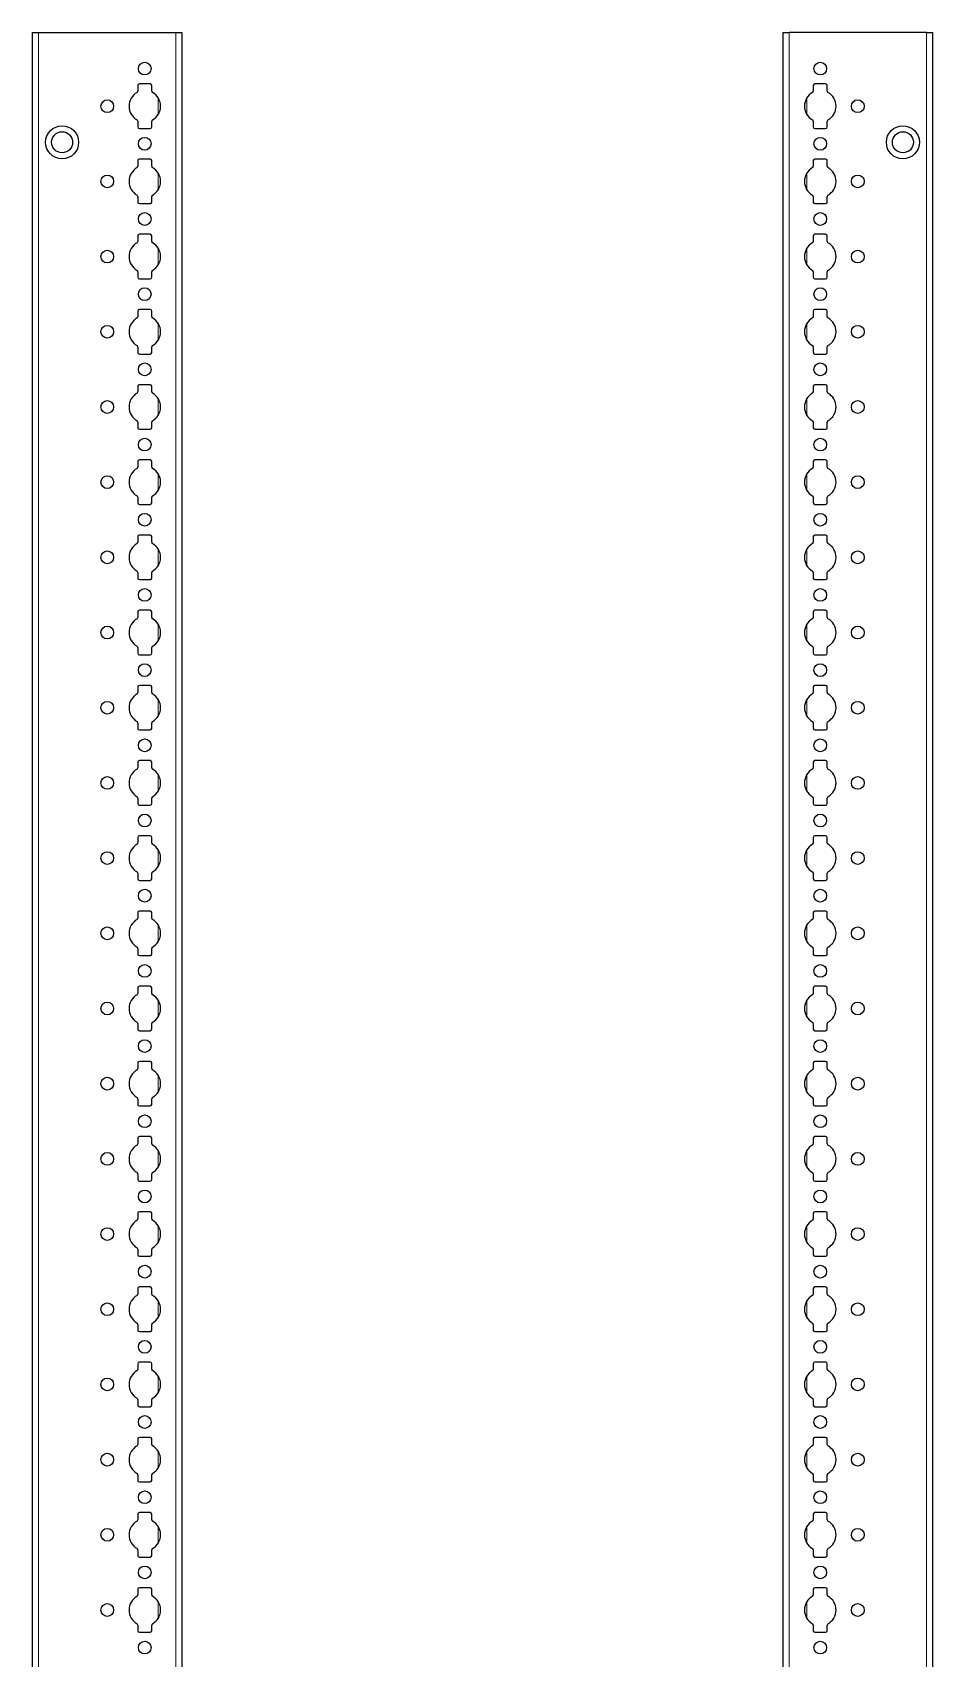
# Model space of a CAD drawing. Header units: millimetres. Extents: x -199 to 2641, y -2247 to 1507.
# Drawn here: x 2342 to 2641, y -293 to 247 of the extents above; entities that cross this region are included whole.
import ezdxf

# ---------------------------------------------------------------- set-up
doc = ezdxf.new("R2010")
doc.units = ezdxf.units.MM

msp = doc.modelspace()

# ---------------------------------------------------------------- linework, layer by layer
at = {"color": 7, "linetype": 'Continuous', "lineweight": 25}
for p, q in [((2341.88, -851.79), (2341.88, 247.21)), ((2341.88, 247.21), (2343.88, 247.21)), ((2343.88, 247.21), (2389.58, 247.21)), ((2389.58, 247.21), (2391.58, 247.21)), ((2391.58, 247.21), (2391.58, -851.79)), ((2591.58, -851.79), (2591.58, 247.21)), ((2591.58, 247.21), (2593.58, 247.21)), ((2639.28, 247.21), (2593.58, 247.21)), ((2639.28, 247.21), (2641.28, 247.21)), ((2641.28, 247.21), (2641.28, -851.79)), ((2376.93, 229.61), (2376.93, 227.73)), ((2381.03, 230.11), (2377.43, 230.11)), ((2381.53, 227.73), (2381.53, 229.61)), ((2601.63, 229.61), (2601.63, 227.73)), ((2605.73, 230.11), (2602.13, 230.11)), ((2606.23, 227.73), (2606.23, 229.61)), ((2376.93, 217.68), (2376.93, 215.81)), ((2381.53, 215.81), (2381.53, 217.68)), ((2601.63, 217.68), (2601.63, 215.81)), ((2606.23, 215.81), (2606.23, 217.68)), ((2377.43, 215.31), (2381.03, 215.31)), ((2602.13, 215.31), (2605.73, 215.31)), ((2376.93, 204.61), (2376.93, 202.73)), ((2381.03, 205.11), (2377.43, 205.11)), ((2381.53, 202.73), (2381.53, 204.61)), ((2601.63, 204.61), (2601.63, 202.73)), ((2605.73, 205.11), (2602.13, 205.11)), ((2606.23, 202.73), (2606.23, 204.61)), ((2376.93, 192.68), (2376.93, 190.81)), ((2377.43, 190.31), (2381.03, 190.31)), ((2381.53, 190.81), (2381.53, 192.68)), ((2601.63, 192.68), (2601.63, 190.81)), ((2602.13, 190.31), (2605.73, 190.31)), ((2606.23, 190.81), (2606.23, 192.68)), ((2376.93, 179.61), (2376.93, 177.73)), ((2381.03, 180.11), (2377.43, 180.11)), ((2381.53, 177.73), (2381.53, 179.61)), ((2601.63, 179.61), (2601.63, 177.73)), ((2605.73, 180.11), (2602.13, 180.11)), ((2606.23, 177.73), (2606.23, 179.61)), ((2376.93, 167.68), (2376.93, 165.81)), ((2381.53, 165.81), (2381.53, 167.68)), ((2601.63, 167.68), (2601.63, 165.81)), ((2606.23, 165.81), (2606.23, 167.68)), ((2377.43, 165.31), (2381.03, 165.31)), ((2602.13, 165.31), (2605.73, 165.31)), ((2376.93, 154.61), (2376.93, 152.73)), ((2381.03, 155.11), (2377.43, 155.11)), ((2381.53, 152.73), (2381.53, 154.61)), ((2601.63, 154.61), (2601.63, 152.73)), ((2605.73, 155.11), (2602.13, 155.11)), ((2606.23, 152.73), (2606.23, 154.61)), ((2376.93, 142.68), (2376.93, 140.81)), ((2381.53, 140.81), (2381.53, 142.68)), ((2601.63, 142.68), (2601.63, 140.81)), ((2606.23, 140.81), (2606.23, 142.68)), ((2377.43, 140.31), (2381.03, 140.31)), ((2602.13, 140.31), (2605.73, 140.31)), ((2381.03, 130.11), (2377.43, 130.11)), ((2605.73, 130.11), (2602.13, 130.11)), ((2376.93, 129.61), (2376.93, 127.73)), ((2381.53, 127.73), (2381.53, 129.61)), ((2601.63, 129.61), (2601.63, 127.73)), ((2606.23, 127.73), (2606.23, 129.61)), ((2376.93, 117.68), (2376.93, 115.81)), ((2377.43, 115.31), (2381.03, 115.31)), ((2381.53, 115.81), (2381.53, 117.68)), ((2601.63, 117.68), (2601.63, 115.81)), ((2602.13, 115.31), (2605.73, 115.31)), ((2606.23, 115.81), (2606.23, 117.68)), ((2376.93, 104.61), (2376.93, 102.73)), ((2381.03, 105.11), (2377.43, 105.11)), ((2381.53, 102.73), (2381.53, 104.61)), ((2601.63, 104.61), (2601.63, 102.73)), ((2605.73, 105.11), (2602.13, 105.11)), ((2606.23, 102.73), (2606.23, 104.61)), ((2376.93, 92.68), (2376.93, 90.81)), ((2381.53, 90.81), (2381.53, 92.68)), ((2601.63, 92.68), (2601.63, 90.81)), ((2606.23, 90.81), (2606.23, 92.68)), ((2377.43, 90.31), (2381.03, 90.31)), ((2602.13, 90.31), (2605.73, 90.31)), ((2376.93, 79.61), (2376.93, 77.73)), ((2381.03, 80.11), (2377.43, 80.11)), ((2381.53, 77.73), (2381.53, 79.61)), ((2601.63, 79.61), (2601.63, 77.73)), ((2605.73, 80.11), (2602.13, 80.11)), ((2606.23, 77.73), (2606.23, 79.61)), ((2376.93, 67.68), (2376.93, 65.81)), ((2377.43, 65.31), (2381.03, 65.31)), ((2381.53, 65.81), (2381.53, 67.68)), ((2601.63, 67.68), (2601.63, 65.81)), ((2602.13, 65.31), (2605.73, 65.31)), ((2606.23, 65.81), (2606.23, 67.68)), ((2376.93, 54.61), (2376.93, 52.73)), ((2381.03, 55.11), (2377.43, 55.11)), ((2381.53, 52.73), (2381.53, 54.61)), ((2601.63, 54.61), (2601.63, 52.73)), ((2605.73, 55.11), (2602.13, 55.11)), ((2606.23, 52.73), (2606.23, 54.61)), ((2376.93, 42.68), (2376.93, 40.81)), ((2377.43, 40.31), (2381.03, 40.31)), ((2381.53, 40.81), (2381.53, 42.68)), ((2601.63, 42.68), (2601.63, 40.81)), ((2602.13, 40.31), (2605.73, 40.31)), ((2606.23, 40.81), (2606.23, 42.68)), ((2376.93, 29.61), (2376.93, 27.73)), ((2381.03, 30.11), (2377.43, 30.11)), ((2381.53, 27.73), (2381.53, 29.61)), ((2601.63, 29.61), (2601.63, 27.73)), ((2605.73, 30.11), (2602.13, 30.11)), ((2606.23, 27.73), (2606.23, 29.61)), ((2376.93, 17.68), (2376.93, 15.81)), ((2381.53, 15.81), (2381.53, 17.68)), ((2601.63, 17.68), (2601.63, 15.81)), ((2606.23, 15.81), (2606.23, 17.68)), ((2377.43, 15.31), (2381.03, 15.31)), ((2602.13, 15.31), (2605.73, 15.31)), ((2376.93, 4.61), (2376.93, 2.73)), ((2381.03, 5.11), (2377.43, 5.11)), ((2381.53, 2.73), (2381.53, 4.61)), ((2601.63, 4.61), (2601.63, 2.73)), ((2605.73, 5.11), (2602.13, 5.11)), ((2606.23, 2.73), (2606.23, 4.61)), ((2376.93, -7.32), (2376.93, -9.19)), ((2377.43, -9.69), (2381.03, -9.69)), ((2381.53, -9.19), (2381.53, -7.32)), ((2601.63, -7.32), (2601.63, -9.19)), ((2602.13, -9.69), (2605.73, -9.69)), ((2606.23, -9.19), (2606.23, -7.32)), ((2376.93, -20.39), (2376.93, -22.27)), ((2381.03, -19.89), (2377.43, -19.89)), ((2381.53, -22.27), (2381.53, -20.39)), ((2601.63, -20.39), (2601.63, -22.27)), ((2605.73, -19.89), (2602.13, -19.89)), ((2606.23, -22.27), (2606.23, -20.39)), ((2376.93, -32.32), (2376.93, -34.19)), ((2381.53, -34.19), (2381.53, -32.32)), ((2601.63, -32.32), (2601.63, -34.19)), ((2606.23, -34.19), (2606.23, -32.32)), ((2377.43, -34.69), (2381.03, -34.69)), ((2602.13, -34.69), (2605.73, -34.69)), ((2376.93, -45.39), (2376.93, -47.27)), ((2381.03, -44.89), (2377.43, -44.89)), ((2381.53, -47.27), (2381.53, -45.39)), ((2601.63, -45.39), (2601.63, -47.27)), ((2605.73, -44.89), (2602.13, -44.89)), ((2606.23, -47.27), (2606.23, -45.39)), ((2376.93, -57.32), (2376.93, -59.19)), ((2381.53, -59.19), (2381.53, -57.32)), ((2601.63, -57.32), (2601.63, -59.19)), ((2606.23, -59.19), (2606.23, -57.32)), ((2377.43, -59.69), (2381.03, -59.69)), ((2602.13, -59.69), (2605.73, -59.69)), ((2381.03, -69.89), (2377.43, -69.89)), ((2605.73, -69.89), (2602.13, -69.89)), ((2376.93, -70.39), (2376.93, -72.27)), ((2381.53, -72.27), (2381.53, -70.39)), ((2601.63, -70.39), (2601.63, -72.27)), ((2606.23, -72.27), (2606.23, -70.39)), ((2376.93, -82.32), (2376.93, -84.19)), ((2377.43, -84.69), (2381.03, -84.69)), ((2381.53, -84.19), (2381.53, -82.32)), ((2601.63, -82.32), (2601.63, -84.19)), ((2602.13, -84.69), (2605.73, -84.69)), ((2606.23, -84.19), (2606.23, -82.32)), ((2376.93, -95.39), (2376.93, -97.27)), ((2381.03, -94.89), (2377.43, -94.89)), ((2381.53, -97.27), (2381.53, -95.39)), ((2601.63, -95.39), (2601.63, -97.27)), ((2605.73, -94.89), (2602.13, -94.89)), ((2606.23, -97.27), (2606.23, -95.39)), ((2376.93, -107.32), (2376.93, -109.19)), ((2381.53, -109.19), (2381.53, -107.32)), ((2601.63, -107.32), (2601.63, -109.19)), ((2606.23, -109.19), (2606.23, -107.32)), ((2377.43, -109.69), (2381.03, -109.69)), ((2602.13, -109.69), (2605.73, -109.69)), ((2376.93, -120.39), (2376.93, -122.27)), ((2381.03, -119.89), (2377.43, -119.89)), ((2381.53, -122.27), (2381.53, -120.39)), ((2601.63, -120.39), (2601.63, -122.27)), ((2605.73, -119.89), (2602.13, -119.89)), ((2606.23, -122.27), (2606.23, -120.39)), ((2376.93, -132.32), (2376.93, -134.19)), ((2377.43, -134.69), (2381.03, -134.69)), ((2381.53, -134.19), (2381.53, -132.32)), ((2601.63, -132.32), (2601.63, -134.19)), ((2602.13, -134.69), (2605.73, -134.69)), ((2606.23, -134.19), (2606.23, -132.32)), ((2376.93, -145.39), (2376.93, -147.27)), ((2381.03, -144.89), (2377.43, -144.89)), ((2381.53, -147.27), (2381.53, -145.39)), ((2601.63, -145.39), (2601.63, -147.27)), ((2605.73, -144.89), (2602.13, -144.89)), ((2606.23, -147.27), (2606.23, -145.39)), ((2376.93, -157.32), (2376.93, -159.19)), ((2377.43, -159.69), (2381.03, -159.69)), ((2381.53, -159.19), (2381.53, -157.32)), ((2601.63, -157.32), (2601.63, -159.19)), ((2602.13, -159.69), (2605.73, -159.69)), ((2606.23, -159.19), (2606.23, -157.32)), ((2376.93, -170.39), (2376.93, -172.27)), ((2381.03, -169.89), (2377.43, -169.89)), ((2381.53, -172.27), (2381.53, -170.39)), ((2601.63, -170.39), (2601.63, -172.27)), ((2605.73, -169.89), (2602.13, -169.89)), ((2606.23, -172.27), (2606.23, -170.39)), ((2376.93, -182.32), (2376.93, -184.19)), ((2381.53, -184.19), (2381.53, -182.32)), ((2601.63, -182.32), (2601.63, -184.19)), ((2606.23, -184.19), (2606.23, -182.32)), ((2377.43, -184.69), (2381.03, -184.69)), ((2602.13, -184.69), (2605.73, -184.69)), ((2376.93, -195.39), (2376.93, -197.27)), ((2381.03, -194.89), (2377.43, -194.89)), ((2381.53, -197.27), (2381.53, -195.39)), ((2601.63, -195.39), (2601.63, -197.27)), ((2605.73, -194.89), (2602.13, -194.89)), ((2606.23, -197.27), (2606.23, -195.39)), ((2376.93, -207.32), (2376.93, -209.19)), ((2377.43, -209.69), (2381.03, -209.69)), ((2381.53, -209.19), (2381.53, -207.32)), ((2601.63, -207.32), (2601.63, -209.19)), ((2602.13, -209.69), (2605.73, -209.69)), ((2606.23, -209.19), (2606.23, -207.32)), ((2376.93, -220.39), (2376.93, -222.27)), ((2381.03, -219.89), (2377.43, -219.89)), ((2381.53, -222.27), (2381.53, -220.39)), ((2601.63, -220.39), (2601.63, -222.27)), ((2605.73, -219.89), (2602.13, -219.89)), ((2606.23, -222.27), (2606.23, -220.39)), ((2376.93, -232.32), (2376.93, -234.19)), ((2381.53, -234.19), (2381.53, -232.32)), ((2601.63, -232.32), (2601.63, -234.19)), ((2606.23, -234.19), (2606.23, -232.32)), ((2377.43, -234.69), (2381.03, -234.69)), ((2602.13, -234.69), (2605.73, -234.69)), ((2376.93, -245.39), (2376.93, -247.27)), ((2381.03, -244.89), (2377.43, -244.89)), ((2381.53, -247.27), (2381.53, -245.39)), ((2601.63, -245.39), (2601.63, -247.27)), ((2605.73, -244.89), (2602.13, -244.89)), ((2606.23, -247.27), (2606.23, -245.39)), ((2376.93, -257.32), (2376.93, -259.19)), ((2381.53, -259.19), (2381.53, -257.32)), ((2601.63, -257.32), (2601.63, -259.19)), ((2606.23, -259.19), (2606.23, -257.32)), ((2377.43, -259.69), (2381.03, -259.69)), ((2602.13, -259.69), (2605.73, -259.69)), ((2381.03, -269.89), (2377.43, -269.89)), ((2605.73, -269.89), (2602.13, -269.89)), ((2376.93, -270.39), (2376.93, -272.27)), ((2381.53, -272.27), (2381.53, -270.39)), ((2601.63, -270.39), (2601.63, -272.27)), ((2606.23, -272.27), (2606.23, -270.39)), ((2376.93, -282.32), (2376.93, -284.19)), ((2377.43, -284.69), (2381.03, -284.69)), ((2381.53, -284.19), (2381.53, -282.32)), ((2601.63, -282.32), (2601.63, -284.19)), ((2602.13, -284.69), (2605.73, -284.69)), ((2606.23, -284.19), (2606.23, -282.32))]:
    msp.add_line(p, q, dxfattribs=at)
at = {"color": 8, "linetype": 'Continuous', "lineweight": 18}
for p, q in [((2343.88, 247.21), (2343.88, -851.79)), ((2389.58, -851.79), (2389.58, 247.21)), ((2593.58, 247.21), (2593.58, -851.79)), ((2639.28, -851.79), (2639.28, 247.21)), ((2383.73, 220), (2383.73, 225.41)), ((2599.43, 225.41), (2599.43, 220)), ((2383.73, 195), (2383.73, 200.41)), ((2599.43, 200.41), (2599.43, 195)), ((2383.73, 170), (2383.73, 175.41)), ((2599.43, 175.41), (2599.43, 170)), ((2383.73, 145), (2383.73, 150.41)), ((2599.43, 150.41), (2599.43, 145)), ((2383.73, 120), (2383.73, 125.41)), ((2599.43, 125.41), (2599.43, 120)), ((2383.73, 95), (2383.73, 100.41)), ((2599.43, 100.41), (2599.43, 95)), ((2383.73, 70), (2383.73, 75.41)), ((2599.43, 75.41), (2599.43, 70)), ((2383.73, 45), (2383.73, 50.41)), ((2599.43, 50.41), (2599.43, 45)), ((2383.73, 20), (2383.73, 25.41)), ((2599.43, 25.41), (2599.43, 20)), ((2383.73, -5), (2383.73, 0.41)), ((2599.43, 0.41), (2599.43, -5)), ((2383.73, -30), (2383.73, -24.59)), ((2599.43, -24.59), (2599.43, -30)), ((2383.73, -55), (2383.73, -49.59)), ((2599.43, -49.59), (2599.43, -55)), ((2383.73, -80), (2383.73, -74.59)), ((2599.43, -74.59), (2599.43, -80)), ((2383.73, -105), (2383.73, -99.59)), ((2599.43, -99.59), (2599.43, -105)), ((2383.73, -130), (2383.73, -124.59)), ((2599.43, -124.59), (2599.43, -130)), ((2383.73, -155), (2383.73, -149.59)), ((2599.43, -149.59), (2599.43, -155)), ((2383.73, -180), (2383.73, -174.59)), ((2599.43, -174.59), (2599.43, -180)), ((2383.73, -205), (2383.73, -199.59)), ((2599.43, -199.59), (2599.43, -205)), ((2383.73, -230), (2383.73, -224.59)), ((2599.43, -224.59), (2599.43, -230)), ((2383.73, -255), (2383.73, -249.59)), ((2599.43, -249.59), (2599.43, -255)), ((2383.73, -280), (2383.73, -274.59)), ((2599.43, -274.59), (2599.43, -280))]:
    msp.add_line(p, q, dxfattribs=at)
at = {"color": 7, "linetype": 'Continuous', "lineweight": 25}
for centre, radius in [((2379.23, 235.21), 2.12), ((2603.93, 235.21), 2.12), ((2366.73, 222.71), 2.12), ((2616.43, 222.71), 2.13), ((2351.73, 210.71), 5.5), ((2351.73, 210.71), 3.5), ((2379.23, 210.21), 2.12), ((2603.93, 210.21), 2.12), ((2631.43, 210.71), 5.5), ((2631.43, 210.71), 3.5), ((2366.73, 197.71), 2.12), ((2616.43, 197.71), 2.12), ((2379.23, 185.21), 2.12), ((2603.93, 185.21), 2.12), ((2366.73, 172.71), 2.12), ((2616.43, 172.71), 2.12), ((2379.23, 160.21), 2.12), ((2603.93, 160.21), 2.12), ((2366.73, 147.71), 2.12), ((2616.43, 147.71), 2.12), ((2379.23, 135.21), 2.12), ((2603.93, 135.21), 2.12), ((2366.73, 122.71), 2.12), ((2616.43, 122.71), 2.12), ((2379.23, 110.21), 2.12), ((2603.93, 110.21), 2.12), ((2366.73, 97.71), 2.12), ((2616.43, 97.71), 2.12), ((2379.23, 85.21), 2.12), ((2603.93, 85.21), 2.12), ((2366.73, 72.71), 2.12), ((2616.43, 72.71), 2.12), ((2379.23, 60.21), 2.12), ((2603.93, 60.21), 2.12), ((2366.73, 47.71), 2.12), ((2616.43, 47.71), 2.12), ((2379.23, 35.21), 2.12), ((2603.93, 35.21), 2.12), ((2366.73, 22.71), 2.12), ((2616.43, 22.71), 2.12), ((2379.23, 10.21), 2.12), ((2603.93, 10.21), 2.12), ((2366.73, -2.29), 2.12), ((2616.43, -2.29), 2.12), ((2379.23, -14.79), 2.12), ((2603.93, -14.79), 2.12), ((2366.73, -27.29), 2.12), ((2616.43, -27.29), 2.12), ((2379.23, -39.79), 2.12), ((2603.93, -39.79), 2.12), ((2366.73, -52.29), 2.12), ((2616.43, -52.29), 2.12), ((2379.23, -64.79), 2.12), ((2603.93, -64.79), 2.12), ((2366.73, -77.29), 2.12), ((2616.43, -77.29), 2.12), ((2379.23, -89.79), 2.12), ((2603.93, -89.79), 2.12), ((2366.73, -102.29), 2.12), ((2616.43, -102.29), 2.12), ((2379.23, -114.79), 2.12), ((2603.93, -114.79), 2.12), ((2366.73, -127.29), 2.12), ((2616.43, -127.29), 2.12), ((2379.23, -139.79), 2.12), ((2603.93, -139.79), 2.12), ((2366.73, -152.29), 2.12), ((2616.43, -152.29), 2.12), ((2379.23, -164.79), 2.12), ((2603.93, -164.79), 2.12), ((2366.73, -177.29), 2.12), ((2616.43, -177.29), 2.12), ((2379.23, -189.79), 2.12), ((2603.93, -189.79), 2.12), ((2366.73, -202.29), 2.12), ((2616.43, -202.29), 2.12), ((2379.23, -214.79), 2.12), ((2603.93, -214.79), 2.12), ((2366.73, -227.29), 2.12), ((2616.43, -227.29), 2.12), ((2379.23, -239.79), 2.12), ((2603.93, -239.79), 2.12), ((2366.73, -252.29), 2.12), ((2616.43, -252.29), 2.12), ((2379.23, -264.79), 2.12), ((2603.93, -264.79), 2.12), ((2366.73, -277.29), 2.12), ((2616.43, -277.29), 2.12), ((2379.23, -289.79), 2.12), ((2603.93, -289.79), 2.12)]:
    msp.add_circle(centre, radius, dxfattribs=at)
for centre, radius, start, end in [((2379.23, 222.71), 5.25, 119.1407, 240.8593), ((2376.43, 227.73), 0.5, 299.1407, 0), ((2377.43, 229.61), 0.5, 90, 180), ((2381.03, 229.61), 0.5, 0, 90), ((2382.03, 227.73), 0.5, 180, 240.8593), ((2379.23, 222.71), 5.25, 299.1407, 60.8593), ((2603.93, 222.71), 5.25, 119.1407, 240.8593), ((2601.13, 227.73), 0.5, 299.1407, 0), ((2602.13, 229.61), 0.5, 90, 180), ((2605.73, 229.61), 0.5, 360, 90), ((2606.73, 227.73), 0.5, 180, 240.8593), ((2603.93, 222.71), 5.25, 299.1407, 60.8593), ((2376.43, 217.68), 0.5, 0, 60.8593), ((2382.03, 217.68), 0.5, 119.1407, 180), ((2601.13, 217.68), 0.5, 0, 60.8593), ((2606.73, 217.68), 0.5, 119.1407, 180), ((2377.43, 215.81), 0.5, 180, 270), ((2381.03, 215.81), 0.5, 270, 0), ((2602.13, 215.81), 0.5, 180, 270), ((2605.73, 215.81), 0.5, 270, 0), ((2379.23, 197.71), 5.25, 119.1407, 240.8593), ((2376.43, 202.73), 0.5, 299.1407, 0), ((2377.43, 204.61), 0.5, 90, 180), ((2381.03, 204.61), 0.5, 0, 90), ((2382.03, 202.73), 0.5, 180, 240.8593), ((2379.23, 197.71), 5.25, 299.1407, 60.8593), ((2603.93, 197.71), 5.25, 119.1407, 240.8593), ((2601.13, 202.73), 0.5, 299.1407, 0), ((2602.13, 204.61), 0.5, 90, 180), ((2605.73, 204.61), 0.5, 0, 90), ((2606.73, 202.73), 0.5, 180, 240.8593), ((2603.93, 197.71), 5.25, 299.1407, 60.8593), ((2376.43, 192.68), 0.5, 0, 60.8593), ((2377.43, 190.81), 0.5, 180, 270), ((2381.03, 190.81), 0.5, 270, 0), ((2382.03, 192.68), 0.5, 119.1407, 180), ((2601.13, 192.68), 0.5, 0, 60.8593), ((2602.13, 190.81), 0.5, 180, 270), ((2605.73, 190.81), 0.5, 270, 0), ((2606.73, 192.68), 0.5, 119.1407, 180), ((2377.43, 179.61), 0.5, 90, 180), ((2381.03, 179.61), 0.5, 360, 90), ((2602.13, 179.61), 0.5, 90, 180), ((2605.73, 179.61), 0.5, 0, 90), ((2379.23, 172.71), 5.25, 119.1407, 240.8593), ((2376.43, 177.73), 0.5, 299.1407, 0), ((2382.03, 177.73), 0.5, 180, 240.8593), ((2379.23, 172.71), 5.25, 299.1407, 60.8593), ((2603.93, 172.71), 5.25, 119.1407, 240.8593), ((2601.13, 177.73), 0.5, 299.1407, 0), ((2606.73, 177.73), 0.5, 180, 240.8593), ((2603.93, 172.71), 5.25, 299.1407, 60.8593), ((2376.43, 167.68), 0.5, 0, 60.8593), ((2382.03, 167.68), 0.5, 119.1407, 180), ((2601.13, 167.68), 0.5, 0, 60.8593), ((2606.73, 167.68), 0.5, 119.1407, 180), ((2377.43, 165.81), 0.5, 180, 270), ((2381.03, 165.81), 0.5, 270, 0), ((2602.13, 165.81), 0.5, 180, 270), ((2605.73, 165.81), 0.5, 270, 0), ((2379.23, 147.71), 5.25, 119.1407, 240.8593), ((2376.43, 152.73), 0.5, 299.1407, 0), ((2377.43, 154.61), 0.5, 90, 180), ((2381.03, 154.61), 0.5, 360, 90), ((2382.03, 152.73), 0.5, 180, 240.8593), ((2379.23, 147.71), 5.25, 299.1407, 60.8593), ((2603.93, 147.71), 5.25, 119.1407, 240.8593), ((2601.13, 152.73), 0.5, 299.1407, 0), ((2602.13, 154.61), 0.5, 90, 180), ((2605.73, 154.61), 0.5, 0, 90), ((2606.73, 152.73), 0.5, 180, 240.8593), ((2603.93, 147.71), 5.25, 299.1407, 60.8593), ((2376.43, 142.68), 0.5, 0, 60.8593), ((2377.43, 140.81), 0.5, 180, 270), ((2381.03, 140.81), 0.5, 270, 0), ((2382.03, 142.68), 0.5, 119.1407, 180), ((2601.13, 142.68), 0.5, 0, 60.8593), ((2602.13, 140.81), 0.5, 180, 270), ((2605.73, 140.81), 0.5, 270, 0), ((2606.73, 142.68), 0.5, 119.1407, 180), ((2377.43, 129.61), 0.5, 90, 180), ((2381.03, 129.61), 0.5, 0, 90), ((2602.13, 129.61), 0.5, 90, 180), ((2605.73, 129.61), 0.5, 0, 90), ((2379.23, 122.71), 5.25, 119.1407, 240.8593), ((2376.43, 127.73), 0.5, 299.1407, 0), ((2382.03, 127.73), 0.5, 180, 240.8593), ((2379.23, 122.71), 5.25, 299.1407, 60.8593), ((2603.93, 122.71), 5.25, 119.1407, 240.8593), ((2601.13, 127.73), 0.5, 299.1407, 0), ((2606.73, 127.73), 0.5, 180, 240.8593), ((2603.93, 122.71), 5.25, 299.1407, 60.8593), ((2376.43, 117.68), 0.5, 0, 60.8593), ((2377.43, 115.81), 0.5, 180, 270), ((2381.03, 115.81), 0.5, 270, 0), ((2382.03, 117.68), 0.5, 119.1407, 180), ((2601.13, 117.68), 0.5, 0, 60.8593), ((2602.13, 115.81), 0.5, 180, 270), ((2605.73, 115.81), 0.5, 270, 0), ((2606.73, 117.68), 0.5, 119.1407, 180), ((2376.43, 102.73), 0.5, 299.1407, 0), ((2377.43, 104.61), 0.5, 90, 180), ((2381.03, 104.61), 0.5, 0, 90), ((2382.03, 102.73), 0.5, 180, 240.8593), ((2601.13, 102.73), 0.5, 299.1407, 0), ((2602.13, 104.61), 0.5, 90, 180), ((2605.73, 104.61), 0.5, 0, 90), ((2606.73, 102.73), 0.5, 180, 240.8593), ((2379.23, 97.71), 5.25, 119.1407, 240.8593), ((2379.23, 97.71), 5.25, 299.1407, 60.8593), ((2603.93, 97.71), 5.25, 119.1407, 240.8593), ((2603.93, 97.71), 5.25, 299.1407, 60.8593), ((2376.43, 92.68), 0.5, 0, 60.8593), ((2382.03, 92.68), 0.5, 119.1407, 180), ((2601.13, 92.68), 0.5, 0, 60.8593), ((2606.73, 92.68), 0.5, 119.1407, 180), ((2377.43, 90.81), 0.5, 180, 270), ((2381.03, 90.81), 0.5, 270, 0), ((2602.13, 90.81), 0.5, 180, 270), ((2605.73, 90.81), 0.5, 270, 0), ((2379.23, 72.71), 5.25, 119.1407, 240.8593), ((2376.43, 77.73), 0.5, 299.1407, 0), ((2377.43, 79.61), 0.5, 90, 180), ((2381.03, 79.61), 0.5, 0, 90), ((2382.03, 77.73), 0.5, 180, 240.8593), ((2379.23, 72.71), 5.25, 299.1407, 60.8593), ((2603.93, 72.71), 5.25, 119.1407, 240.8593), ((2601.13, 77.73), 0.5, 299.1407, 0), ((2602.13, 79.61), 0.5, 90, 180), ((2605.73, 79.61), 0.5, 0, 90), ((2606.73, 77.73), 0.5, 180, 240.8593), ((2603.93, 72.71), 5.25, 299.1407, 60.8593), ((2376.43, 67.68), 0.5, 0, 60.8593), ((2377.43, 65.81), 0.5, 180, 270), ((2381.03, 65.81), 0.5, 270, 0), ((2382.03, 67.68), 0.5, 119.1407, 180), ((2601.13, 67.68), 0.5, 0, 60.8593), ((2602.13, 65.81), 0.5, 180, 270), ((2605.73, 65.81), 0.5, 270, 0), ((2606.73, 67.68), 0.5, 119.1407, 180), ((2377.43, 54.61), 0.5, 90, 180), ((2381.03, 54.61), 0.5, 0, 90), ((2602.13, 54.61), 0.5, 90, 180), ((2605.73, 54.61), 0.5, 360, 90), ((2379.23, 47.71), 5.25, 119.1407, 240.8593), ((2376.43, 52.73), 0.5, 299.1407, 0), ((2382.03, 52.73), 0.5, 180, 240.8593), ((2379.23, 47.71), 5.25, 299.1407, 60.8593), ((2603.93, 47.71), 5.25, 119.1407, 240.8593), ((2601.13, 52.73), 0.5, 299.1407, 0), ((2606.73, 52.73), 0.5, 180, 240.8593), ((2603.93, 47.71), 5.25, 299.1407, 60.8593), ((2376.43, 42.68), 0.5, 0, 60.8593), ((2377.43, 40.81), 0.5, 180, 270), ((2381.03, 40.81), 0.5, 270, 0), ((2382.03, 42.68), 0.5, 119.1407, 180), ((2601.13, 42.68), 0.5, 0, 60.8593), ((2602.13, 40.81), 0.5, 180, 270), ((2605.73, 40.81), 0.5, 270, 0), ((2606.73, 42.68), 0.5, 119.1407, 180), ((2379.23, 22.71), 5.25, 119.1407, 240.8593), ((2376.43, 27.73), 0.5, 299.1407, 0), ((2377.43, 29.61), 0.5, 90, 180), ((2381.03, 29.61), 0.5, 0, 90), ((2382.03, 27.73), 0.5, 180, 240.8593), ((2379.23, 22.71), 5.25, 299.1407, 60.8593), ((2603.93, 22.71), 5.25, 119.1407, 240.8593), ((2601.13, 27.73), 0.5, 299.1407, 0), ((2602.13, 29.61), 0.5, 90, 180), ((2605.73, 29.61), 0.5, 0, 90), ((2606.73, 27.73), 0.5, 180, 240.8593), ((2603.93, 22.71), 5.25, 299.1407, 60.8593), ((2376.43, 17.68), 0.5, 0, 60.8593), ((2382.03, 17.68), 0.5, 119.1407, 180), ((2601.13, 17.68), 0.5, 0, 60.8593), ((2606.73, 17.68), 0.5, 119.1407, 180), ((2377.43, 15.81), 0.5, 180, 270), ((2381.03, 15.81), 0.5, 270, 0), ((2602.13, 15.81), 0.5, 180, 270), ((2605.73, 15.81), 0.5, 270, 0), ((2379.23, -2.29), 5.25, 119.1407, 240.8593), ((2376.43, 2.73), 0.5, 299.1407, 0), ((2377.43, 4.61), 0.5, 90, 180), ((2381.03, 4.61), 0.5, 0, 90), ((2382.03, 2.73), 0.5, 180, 240.8593), ((2379.23, -2.29), 5.25, 299.1407, 60.8593), ((2603.93, -2.29), 5.25, 119.1407, 240.8593), ((2601.13, 2.73), 0.5, 299.1407, 0), ((2602.13, 4.61), 0.5, 90, 180), ((2605.73, 4.61), 0.5, 0, 90), ((2606.73, 2.73), 0.5, 180, 240.8593), ((2603.93, -2.29), 5.25, 299.1407, 60.8593), ((2376.43, -7.32), 0.5, 0, 60.8593), ((2377.43, -9.19), 0.5, 180, 270), ((2381.03, -9.19), 0.5, 270, 0), ((2382.03, -7.32), 0.5, 119.1407, 180), ((2601.13, -7.32), 0.5, 0, 60.8593), ((2602.13, -9.19), 0.5, 180, 270), ((2605.73, -9.19), 0.5, 270, 0), ((2606.73, -7.32), 0.5, 119.1407, 180), ((2377.43, -20.39), 0.5, 90, 180), ((2381.03, -20.39), 0.5, 0, 90), ((2602.13, -20.39), 0.5, 90, 180), ((2605.73, -20.39), 0.5, 0, 90), ((2379.23, -27.29), 5.25, 119.1407, 240.8593), ((2376.43, -22.27), 0.5, 299.1407, 0), ((2382.03, -22.27), 0.5, 180, 240.8593), ((2379.23, -27.29), 5.25, 299.1407, 60.8593), ((2603.93, -27.29), 5.25, 119.1407, 240.8593), ((2601.13, -22.27), 0.5, 299.1407, 0), ((2606.73, -22.27), 0.5, 180, 240.8593), ((2603.93, -27.29), 5.25, 299.1407, 60.8593), ((2376.43, -32.32), 0.5, 0, 60.8593), ((2382.03, -32.32), 0.5, 119.1407, 180), ((2601.13, -32.32), 0.5, 0, 60.8593), ((2606.73, -32.32), 0.5, 119.1407, 180), ((2377.43, -34.19), 0.5, 180, 270), ((2381.03, -34.19), 0.5, 270, 0), ((2602.13, -34.19), 0.5, 180, 270), ((2605.73, -34.19), 0.5, 270, 0), ((2379.23, -52.29), 5.25, 119.1407, 240.8593), ((2376.43, -47.27), 0.5, 299.1407, 0), ((2377.43, -45.39), 0.5, 90, 180), ((2381.03, -45.39), 0.5, 0, 90), ((2382.03, -47.27), 0.5, 180, 240.8593), ((2379.23, -52.29), 5.25, 299.1407, 60.8593), ((2603.93, -52.29), 5.25, 119.1407, 240.8593), ((2601.13, -47.27), 0.5, 299.1407, 0), ((2602.13, -45.39), 0.5, 90, 180), ((2605.73, -45.39), 0.5, 0, 90), ((2606.73, -47.27), 0.5, 180, 240.8593), ((2603.93, -52.29), 5.25, 299.1407, 60.8593), ((2376.43, -57.32), 0.5, 0, 60.8593), ((2377.43, -59.19), 0.5, 180, 270), ((2381.03, -59.19), 0.5, 270, 0), ((2382.03, -57.32), 0.5, 119.1407, 180), ((2601.13, -57.32), 0.5, 0, 60.8593), ((2602.13, -59.19), 0.5, 180, 270), ((2605.73, -59.19), 0.5, 270, 0), ((2606.73, -57.32), 0.5, 119.1407, 180), ((2377.43, -70.39), 0.5, 90, 180), ((2381.03, -70.39), 0.5, 0, 90), ((2602.13, -70.39), 0.5, 90, 180), ((2605.73, -70.39), 0.5, 0, 90), ((2379.23, -77.29), 5.25, 119.1407, 240.8593), ((2376.43, -72.27), 0.5, 299.1407, 0), ((2382.03, -72.27), 0.5, 180, 240.8593), ((2379.23, -77.29), 5.25, 299.1407, 60.8593), ((2603.93, -77.29), 5.25, 119.1407, 240.8593), ((2601.13, -72.27), 0.5, 299.1407, 0), ((2606.73, -72.27), 0.5, 180, 240.8593), ((2603.93, -77.29), 5.25, 299.1407, 60.8593), ((2376.43, -82.32), 0.5, 0, 60.8593), ((2377.43, -84.19), 0.5, 180, 270), ((2381.03, -84.19), 0.5, 270, 0), ((2382.03, -82.32), 0.5, 119.1407, 180), ((2601.13, -82.32), 0.5, 0, 60.8593), ((2602.13, -84.19), 0.5, 180, 270), ((2605.73, -84.19), 0.5, 270, 0), ((2606.73, -82.32), 0.5, 119.1407, 180), ((2376.43, -97.27), 0.5, 299.1407, 0), ((2377.43, -95.39), 0.5, 90, 180), ((2381.03, -95.39), 0.5, 0, 90), ((2382.03, -97.27), 0.5, 180, 240.8593), ((2601.13, -97.27), 0.5, 299.1407, 0), ((2602.13, -95.39), 0.5, 90, 180), ((2605.73, -95.39), 0.5, 0, 90), ((2606.73, -97.27), 0.5, 180, 240.8593), ((2379.23, -102.29), 5.25, 119.1407, 240.8593), ((2379.23, -102.29), 5.25, 299.1407, 60.8593), ((2603.93, -102.29), 5.25, 119.1407, 240.8593), ((2603.93, -102.29), 5.25, 299.1407, 60.8593), ((2376.43, -107.32), 0.5, 0, 60.8593), ((2382.03, -107.32), 0.5, 119.1407, 180), ((2601.13, -107.32), 0.5, 0, 60.8593), ((2606.73, -107.32), 0.5, 119.1407, 180), ((2377.43, -109.19), 0.5, 180, 270), ((2381.03, -109.19), 0.5, 270, 0), ((2602.13, -109.19), 0.5, 180, 270), ((2605.73, -109.19), 0.5, 270, 0), ((2379.23, -127.29), 5.25, 119.1407, 240.8593), ((2376.43, -122.27), 0.5, 299.1407, 0), ((2377.43, -120.39), 0.5, 90, 180), ((2381.03, -120.39), 0.5, 0, 90), ((2382.03, -122.27), 0.5, 180, 240.8593), ((2379.23, -127.29), 5.25, 299.1407, 60.8593), ((2603.93, -127.29), 5.25, 119.1407, 240.8593), ((2601.13, -122.27), 0.5, 299.1407, 0), ((2602.13, -120.39), 0.5, 90, 180), ((2605.73, -120.39), 0.5, 0, 90), ((2606.73, -122.27), 0.5, 180, 240.8593), ((2603.93, -127.29), 5.25, 299.1407, 60.8593), ((2376.43, -132.32), 0.5, 0, 60.8593), ((2377.43, -134.19), 0.5, 180, 270), ((2381.03, -134.19), 0.5, 270, 0), ((2382.03, -132.32), 0.5, 119.1407, 180), ((2601.13, -132.32), 0.5, 0, 60.8593), ((2602.13, -134.19), 0.5, 180, 270), ((2605.73, -134.19), 0.5, 270, 0), ((2606.73, -132.32), 0.5, 119.1407, 180), ((2377.43, -145.39), 0.5, 90, 180), ((2381.03, -145.39), 0.5, 0, 90), ((2602.13, -145.39), 0.5, 90, 180), ((2605.73, -145.39), 0.5, 0, 90), ((2379.23, -152.29), 5.25, 119.1407, 240.8593), ((2376.43, -147.27), 0.5, 299.1407, 0), ((2382.03, -147.27), 0.5, 180, 240.8593), ((2379.23, -152.29), 5.25, 299.1407, 60.8593), ((2603.93, -152.29), 5.25, 119.1407, 240.8593), ((2601.13, -147.27), 0.5, 299.1407, 0), ((2606.73, -147.27), 0.5, 180, 240.8593), ((2603.93, -152.29), 5.25, 299.1407, 60.8593), ((2376.43, -157.32), 0.5, 0, 60.8593), ((2377.43, -159.19), 0.5, 180, 270), ((2381.03, -159.19), 0.5, 270, 0), ((2382.03, -157.32), 0.5, 119.1407, 180), ((2601.13, -157.32), 0.5, 0, 60.8593), ((2602.13, -159.19), 0.5, 180, 270), ((2605.73, -159.19), 0.5, 270, 0), ((2606.73, -157.32), 0.5, 119.1407, 180), ((2379.23, -177.29), 5.25, 119.1407, 240.8593), ((2376.43, -172.27), 0.5, 299.1407, 0), ((2377.43, -170.39), 0.5, 90, 180), ((2381.03, -170.39), 0.5, 0, 90), ((2382.03, -172.27), 0.5, 180, 240.8593), ((2379.23, -177.29), 5.25, 299.1407, 60.8593), ((2603.93, -177.29), 5.25, 119.1407, 240.8593), ((2601.13, -172.27), 0.5, 299.1407, 0), ((2602.13, -170.39), 0.5, 90, 180), ((2605.73, -170.39), 0.5, 0, 90), ((2606.73, -172.27), 0.5, 180, 240.8593), ((2603.93, -177.29), 5.25, 299.1407, 60.8593), ((2376.43, -182.32), 0.5, 0, 60.8593), ((2382.03, -182.32), 0.5, 119.1407, 180), ((2601.13, -182.32), 0.5, 0, 60.8593), ((2606.73, -182.32), 0.5, 119.1407, 180), ((2377.43, -184.19), 0.5, 180, 270), ((2381.03, -184.19), 0.5, 270, 0), ((2602.13, -184.19), 0.5, 180, 270), ((2605.73, -184.19), 0.5, 270, 0), ((2379.23, -202.29), 5.25, 119.1407, 240.8593), ((2376.43, -197.27), 0.5, 299.1407, 0), ((2377.43, -195.39), 0.5, 90, 180), ((2381.03, -195.39), 0.5, 0, 90), ((2382.03, -197.27), 0.5, 180, 240.8593), ((2379.23, -202.29), 5.25, 299.1407, 60.8593), ((2603.93, -202.29), 5.25, 119.1407, 240.8593), ((2601.13, -197.27), 0.5, 299.1407, 0), ((2602.13, -195.39), 0.5, 90, 180), ((2605.73, -195.39), 0.5, 0, 90), ((2606.73, -197.27), 0.5, 180, 240.8593), ((2603.93, -202.29), 5.25, 299.1407, 60.8593), ((2376.43, -207.32), 0.5, 0, 60.8593), ((2377.43, -209.19), 0.5, 180, 270), ((2381.03, -209.19), 0.5, 270, 0), ((2382.03, -207.32), 0.5, 119.1407, 180), ((2601.13, -207.32), 0.5, 0, 60.8593), ((2602.13, -209.19), 0.5, 180, 270), ((2605.73, -209.19), 0.5, 270, 0), ((2606.73, -207.32), 0.5, 119.1407, 180), ((2377.43, -220.39), 0.5, 90, 180), ((2381.03, -220.39), 0.5, 0, 90), ((2602.13, -220.39), 0.5, 90, 180), ((2605.73, -220.39), 0.5, 0, 90), ((2379.23, -227.29), 5.25, 119.1407, 240.8593), ((2376.43, -222.27), 0.5, 299.1407, 0), ((2382.03, -222.27), 0.5, 180, 240.8593), ((2379.23, -227.29), 5.25, 299.1407, 60.8593), ((2603.93, -227.29), 5.25, 119.1407, 240.8593), ((2601.13, -222.27), 0.5, 299.1407, 0), ((2606.73, -222.27), 0.5, 180, 240.8593), ((2603.93, -227.29), 5.25, 299.1407, 60.8593), ((2376.43, -232.32), 0.5, 0, 60.8593), ((2382.03, -232.32), 0.5, 119.1407, 180), ((2601.13, -232.32), 0.5, 0, 60.8593), ((2606.73, -232.32), 0.5, 119.1407, 180), ((2377.43, -234.19), 0.5, 180, 270), ((2381.03, -234.19), 0.5, 270, 0), ((2602.13, -234.19), 0.5, 180, 270), ((2605.73, -234.19), 0.5, 270, 0), ((2379.23, -252.29), 5.25, 119.1407, 240.8593), ((2376.43, -247.27), 0.5, 299.1407, 0), ((2377.43, -245.39), 0.5, 90, 180), ((2381.03, -245.39), 0.5, 0, 90), ((2382.03, -247.27), 0.5, 180, 240.8593), ((2379.23, -252.29), 5.25, 299.1407, 60.8593), ((2603.93, -252.29), 5.25, 119.1407, 240.8593), ((2601.13, -247.27), 0.5, 299.1407, 0), ((2602.13, -245.39), 0.5, 90, 180), ((2605.73, -245.39), 0.5, 0, 90), ((2606.73, -247.27), 0.5, 180, 240.8593), ((2603.93, -252.29), 5.25, 299.1407, 60.8593), ((2376.43, -257.32), 0.5, 0, 60.8593), ((2377.43, -259.19), 0.5, 180, 270), ((2381.03, -259.19), 0.5, 270, 0), ((2382.03, -257.32), 0.5, 119.1407, 180), ((2601.13, -257.32), 0.5, 0, 60.8593), ((2602.13, -259.19), 0.5, 180, 270), ((2605.73, -259.19), 0.5, 270, 0), ((2606.73, -257.32), 0.5, 119.1407, 180), ((2377.43, -270.39), 0.5, 90, 180), ((2381.03, -270.39), 0.5, 0, 90), ((2602.13, -270.39), 0.5, 90, 180), ((2605.73, -270.39), 0.5, 0, 90), ((2379.23, -277.29), 5.25, 119.1407, 240.8593), ((2376.43, -272.27), 0.5, 299.1407, 0), ((2382.03, -272.27), 0.5, 180, 240.8593), ((2379.23, -277.29), 5.25, 299.1407, 60.8593), ((2603.93, -277.29), 5.25, 119.1407, 240.8593), ((2601.13, -272.27), 0.5, 299.1407, 0), ((2606.73, -272.27), 0.5, 180, 240.8593), ((2603.93, -277.29), 5.25, 299.1407, 60.8593), ((2376.43, -282.32), 0.5, 0, 60.8593), ((2377.43, -284.19), 0.5, 180, 270), ((2381.03, -284.19), 0.5, 270, 0), ((2382.03, -282.32), 0.5, 119.1407, 180), ((2601.13, -282.32), 0.5, 0, 60.8593), ((2602.13, -284.19), 0.5, 180, 270), ((2605.73, -284.19), 0.5, 270, 0), ((2606.73, -282.32), 0.5, 119.1407, 180)]:
    msp.add_arc(centre, radius, start, end, dxfattribs=at)

doc.saveas('drawing.dxf')
